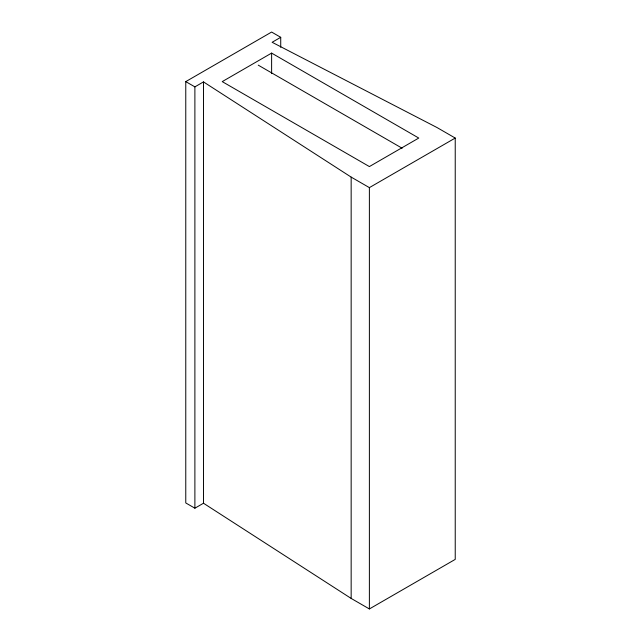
<?xml version="1.0" encoding="UTF-8"?>
<svg xmlns="http://www.w3.org/2000/svg" width="641" height="641" viewBox="0 0 641 641"><rect width="100%" height="100%" fill="white"/><g stroke="black" fill="none" stroke-linecap="round" stroke-linejoin="round"><path stroke-width="0.96" d="M185.77 81.615L194.888 86.872L203.493 81.904L203.493 503.233L194.888 508.201L185.77 502.945L185.77 81.615L271.616 32.05L280.726 37.314L280.726 47.322M280.726 37.314L272.121 42.282L437.002 127.535L455.23 138.055L455.23 559.385L369.384 608.95L351.156 598.43L203.493 503.233M271.616 53.099L222.227 81.615L369.384 166.572L418.773 138.055L271.616 53.099L271.616 73.611M203.493 81.904L351.156 177.1L369.384 187.621L455.23 138.055M258.251 65.15L402.139 148.223M369.384 187.621L369.384 608.95M351.156 177.1L351.156 598.43M194.888 86.872L194.888 508.201"/></g></svg>
